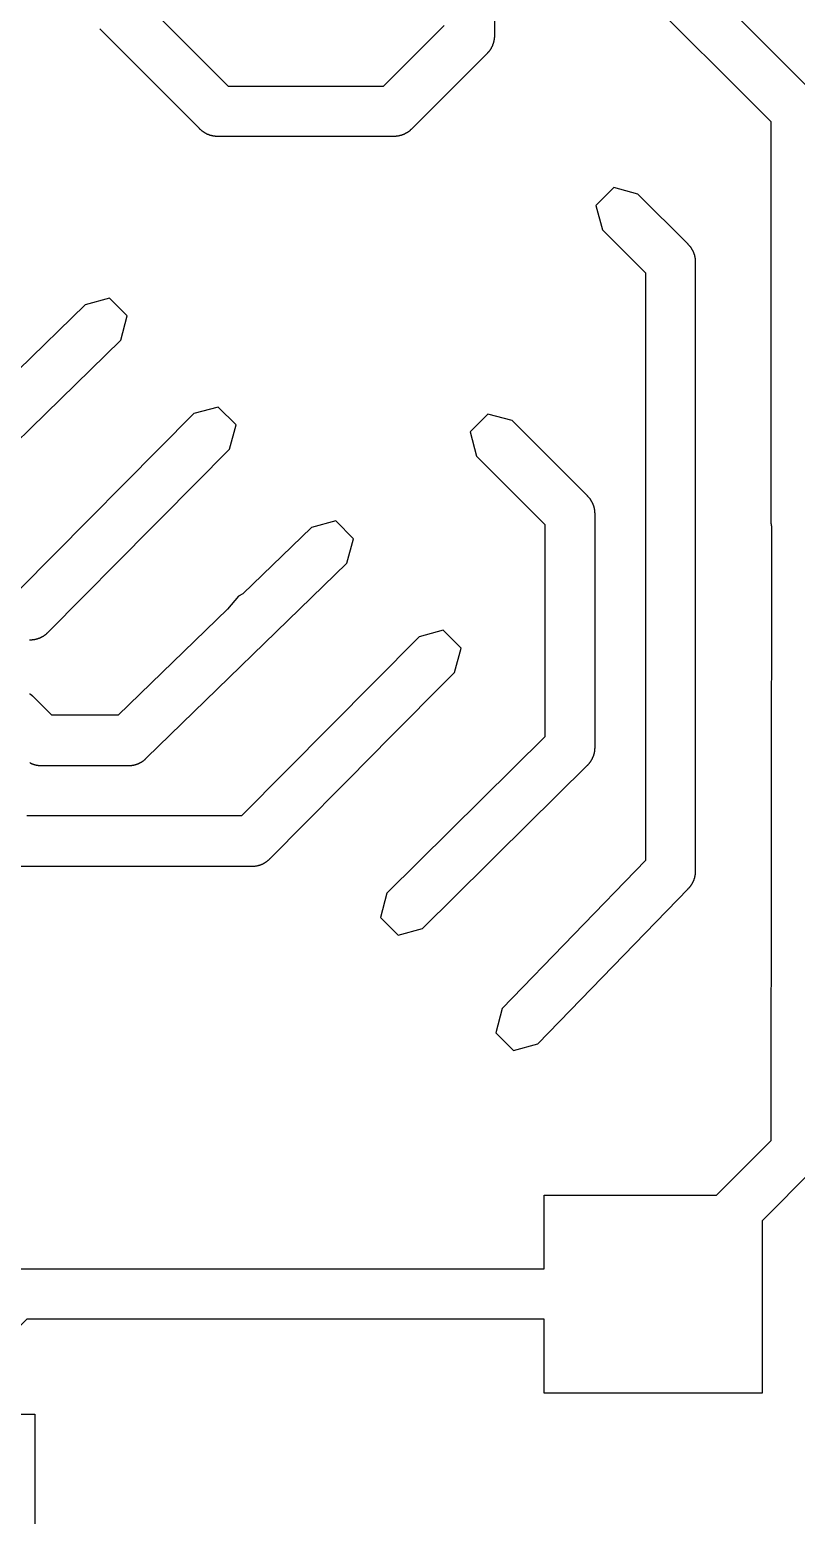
# Model space of a CAD drawing. Extents: x -11.9 to 11.9, y -22 to 22.
# Drawn here: x -3.87 to 0, y -10.39 to -2.89 of the extents above; entities that cross this region are included whole.
import ezdxf

# ---------------------------------------------------------------- set-up
doc = ezdxf.new("R2010")
doc.units = 0
doc.layers.add('TOP_-_WELDED', color=7, linetype='CONTINUOUS')

msp = doc.modelspace()

# ---------------------------------------------------------------- linework, layer by layer
at = {"layer": 'TOP_-_WELDED', "color": 12}
for points in [[(-0.6695, -2.453), (0.087, -3.2095)], [(-3.9331, -9.144), (-1.273, -9.144), (-1.273, -8.771), (-0.4026, -8.771), (-0.1269, -8.4953), (-0.123, -5.4001), (-0.123, -5.3999), (-0.1232, -5.3993), (-0.1232, -5.399), (-0.1235, -5.398), (-0.1237, -5.3973), (-0.1237, -5.397), (-0.1239, -5.3961), (-0.1241, -5.3953), (-0.1241, -5.3951), (-0.1243, -5.3942), (-0.1245, -5.3933), (-0.1245, -5.3932), (-0.1247, -5.3922), (-0.1249, -5.3913), (-0.1249, -5.3912), (-0.1251, -5.3903), (-0.1251, -5.3901), (-0.1252, -5.3893), (-0.1253, -5.3892), (-0.1254, -5.3883), (-0.1256, -5.3874), (-0.1256, -5.3872), (-0.1257, -5.3864), (-0.1258, -5.3854), (-0.1259, -5.3852), (-0.126, -5.3844), (-0.1261, -5.3834), (-0.1262, -5.3831), (-0.1262, -5.3824), (-0.1263, -5.3814), (-0.1264, -5.3811), (-0.1264, -5.3804), (-0.1265, -5.3795), (-0.1266, -5.379), (-0.1266, -5.3785), (-0.1267, -5.3775), (-0.1267, -5.3769), (-0.1267, -5.3765), (-0.1268, -5.3755), (-0.1268, -5.3749), (-0.1269, -5.3745), (-0.1269, -5.3734), (-0.1269, -5.3728), (-0.1269, -5.3724), (-0.127, -5.3714), (-0.127, -5.3707), (-0.127, -5.3704), (-0.127, -5.3694), (-0.127, -5.3687), (-0.127, -5.3684), (-0.127, -5.3666), (-0.127, -5.3645), (-0.127, -3.3546), (-0.8146, -2.667)], [(-1.524, -2.667), (-1.524, -2.9171), (-1.524, -2.9192), (-1.524, -2.921), (-1.524, -2.9213), (-1.524, -2.9231), (-1.524, -2.9233), (-1.5241, -2.9252), (-1.5241, -2.9254), (-1.5242, -2.9274), (-1.5242, -2.9275), (-1.5243, -2.9295), (-1.5244, -2.9316), (-1.5246, -2.9337), (-1.5248, -2.9357), (-1.5249, -2.9358), (-1.5251, -2.9378), (-1.5254, -2.9398), (-1.5254, -2.9399), (-1.5257, -2.9418), (-1.5257, -2.942), (-1.5261, -2.9438), (-1.5261, -2.944), (-1.5265, -2.9459), (-1.5265, -2.9461), (-1.5269, -2.9479), (-1.5269, -2.9481), (-1.5273, -2.9499), (-1.5274, -2.9501), (-1.5278, -2.9519), (-1.5279, -2.9521), (-1.5283, -2.9539), (-1.5284, -2.9541), (-1.5289, -2.9559), (-1.529, -2.9561), (-1.5295, -2.9578), (-1.5295, -2.9581), (-1.5301, -2.9598), (-1.5302, -2.9601), (-1.5307, -2.9617), (-1.5308, -2.9621), (-1.5314, -2.9637), (-1.5315, -2.964), (-1.5321, -2.9656), (-1.5322, -2.9659), (-1.5328, -2.9675), (-1.533, -2.9679), (-1.5336, -2.9694), (-1.5337, -2.9698), (-1.5344, -2.9713), (-1.5345, -2.9717), (-1.5352, -2.9732), (-1.5354, -2.9735), (-1.5361, -2.9751), (-1.5362, -2.9754), (-1.537, -2.977), (-1.5371, -2.9773), (-1.5379, -2.9788), (-1.5381, -2.9791), (-1.5389, -2.9806), (-1.539, -2.9809), (-1.5399, -2.9825), (-1.54, -2.9827), (-1.5409, -2.9843), (-1.541, -2.9845), (-1.5419, -2.986), (-1.5421, -2.9863), (-1.543, -2.9878), (-1.5431, -2.988), (-1.5441, -2.9896), (-1.5442, -2.9898), (-1.5452, -2.9913), (-1.5454, -2.9915), (-1.5464, -2.993), (-1.5465, -2.9932), (-1.5476, -2.9948), (-1.5477, -2.9949), (-1.5488, -2.9964), (-1.5489, -2.9965), (-1.5501, -2.9981), (-1.5501, -2.9982), (-1.5514, -2.9998), (-1.5527, -3.0014), (-1.554, -3.003), (-1.5554, -3.0046), (-1.5567, -3.0061), (-1.5568, -3.0062), (-1.5581, -3.0076), (-1.5582, -3.0077), (-1.5595, -3.0091), (-1.5597, -3.0093), (-1.561, -3.0106), (-1.5612, -3.0108), (-1.5625, -3.0121), (-1.564, -3.0135), (-1.9395, -3.389), (-1.9409, -3.3905), (-1.9422, -3.3918), (-1.9424, -3.392), (-1.9437, -3.3933), (-1.9439, -3.3935), (-1.9453, -3.3948), (-1.9454, -3.3949), (-1.9468, -3.3962), (-1.9469, -3.3963), (-1.9484, -3.3976), (-1.95, -3.399), (-1.9516, -3.4003), (-1.9532, -3.4016), (-1.9548, -3.4029), (-1.9549, -3.4029), (-1.9565, -3.4041), (-1.9566, -3.4042), (-1.9581, -3.4053), (-1.9582, -3.4054), (-1.9598, -3.4065), (-1.96, -3.4066), (-1.9615, -3.4076), (-1.9617, -3.4078), (-1.9632, -3.4088), (-1.9634, -3.4089), (-1.965, -3.4099), (-1.9652, -3.41), (-1.9667, -3.4109), (-1.967, -3.4111), (-1.9685, -3.412), (-1.9687, -3.4121), (-1.9703, -3.413), (-1.9705, -3.4131), (-1.9721, -3.414), (-1.9724, -3.4141), (-1.9739, -3.4149), (-1.9742, -3.4151), (-1.9757, -3.4159), (-1.976, -3.416), (-1.9776, -3.4168), (-1.9779, -3.4169), (-1.9795, -3.4176), (-1.9798, -3.4178), (-1.9813, -3.4185), (-1.9817, -3.4186), (-1.9832, -3.4193), (-1.9836, -3.4194), (-1.9851, -3.42), (-1.9855, -3.4202), (-1.9871, -3.4208), (-1.9874, -3.4209), (-1.989, -3.4215), (-1.9893, -3.4216), (-1.9909, -3.4222), (-1.9913, -3.4223), (-1.9929, -3.4228), (-1.9932, -3.4229), (-1.9949, -3.4235), (-1.9952, -3.4235), (-1.9969, -3.424), (-1.9971, -3.4241), (-1.9989, -3.4246), (-1.9991, -3.4247), (-2.0009, -3.4251), (-2.0011, -3.4252), (-2.0029, -3.4256), (-2.0031, -3.4257), (-2.0049, -3.4261), (-2.0051, -3.4261), (-2.0069, -3.4265), (-2.0071, -3.4265), (-2.009, -3.4269), (-2.0092, -3.4269), (-2.011, -3.4273), (-2.0112, -3.4273), (-2.0131, -3.4276), (-2.0132, -3.4276), (-2.0152, -3.4279), (-2.0172, -3.4281), (-2.0173, -3.4282), (-2.0193, -3.4284), (-2.0214, -3.4286), (-2.0235, -3.4287), (-2.0255, -3.4288), (-2.0256, -3.4288), (-2.0276, -3.4289), (-2.0278, -3.4289), (-2.0297, -3.429), (-2.0299, -3.429), (-2.0317, -3.429), (-2.032, -3.429), (-2.0338, -3.429), (-2.0359, -3.429), (-2.9171, -3.429), (-2.9192, -3.429), (-2.921, -3.429), (-2.9213, -3.429), (-2.9231, -3.429), (-2.9233, -3.429), (-2.9252, -3.4289), (-2.9254, -3.4289), (-2.9274, -3.4288), (-2.9275, -3.4288), (-2.9295, -3.4287), (-2.9316, -3.4286), (-2.9337, -3.4284), (-2.9357, -3.4282), (-2.9358, -3.4281), (-2.9378, -3.4279), (-2.9398, -3.4276), (-2.9399, -3.4276), (-2.9418, -3.4273), (-2.942, -3.4273), (-2.9438, -3.4269), (-2.944, -3.4269), (-2.9459, -3.4265), (-2.9461, -3.4265), (-2.9479, -3.4261), (-2.9481, -3.4261), (-2.9499, -3.4257), (-2.9501, -3.4256), (-2.9519, -3.4252), (-2.9521, -3.4251), (-2.9539, -3.4247), (-2.9541, -3.4246), (-2.9559, -3.4241), (-2.9561, -3.424), (-2.9578, -3.4235), (-2.9581, -3.4235), (-2.9598, -3.4229), (-2.9601, -3.4228), (-2.9617, -3.4223), (-2.9621, -3.4222), (-2.9637, -3.4216), (-2.964, -3.4215), (-2.9656, -3.4209), (-2.9659, -3.4208), (-2.9675, -3.4202), (-2.9679, -3.42), (-2.9694, -3.4194), (-2.9698, -3.4193), (-2.9713, -3.4186), (-2.9717, -3.4185), (-2.9732, -3.4178), (-2.9735, -3.4176), (-2.9751, -3.4169), (-2.9754, -3.4168), (-2.977, -3.416), (-2.9773, -3.4159), (-2.9788, -3.4151), (-2.9791, -3.4149), (-2.9806, -3.4141), (-2.9809, -3.414), (-2.9825, -3.4131), (-2.9827, -3.413), (-2.9843, -3.4121), (-2.9845, -3.412), (-2.986, -3.4111), (-2.9863, -3.4109), (-2.9878, -3.41), (-2.988, -3.4099), (-2.9896, -3.4089), (-2.9898, -3.4088), (-2.9913, -3.4078), (-2.9915, -3.4076), (-2.993, -3.4066), (-2.9932, -3.4065), (-2.9948, -3.4054), (-2.9949, -3.4053), (-2.9964, -3.4042), (-2.9965, -3.4041), (-2.9981, -3.4029), (-2.9982, -3.4029), (-2.9998, -3.4016), (-3.0014, -3.4003), (-3.003, -3.399), (-3.0046, -3.3976), (-3.0061, -3.3963), (-3.0062, -3.3962), (-3.0076, -3.3949), (-3.0077, -3.3948), (-3.0091, -3.3935), (-3.0093, -3.3933), (-3.0106, -3.392), (-3.0108, -3.3918), (-3.0121, -3.3905), (-3.0135, -3.389), (-3.516, -2.8865)], [(-3.302, -2.7414), (-2.8684, -3.175), (-2.0846, -3.175), (-1.778, -2.8684)], [(-4.4, -5.4225), (-3.4105, -4.4577), (-3.3776, -4.335), (-3.4674, -4.2452), (-3.5901, -4.2781), (-3.9282, -4.6078)], [(-3.8716, -5.969), (-3.8695, -5.969), (-3.8677, -5.969), (-3.8674, -5.969), (-3.8656, -5.969), (-3.8654, -5.969), (-3.8635, -5.9689), (-3.8633, -5.9689), (-3.8613, -5.9688), (-3.8612, -5.9688), (-3.8592, -5.9687), (-3.8571, -5.9686), (-3.855, -5.9684), (-3.853, -5.9682), (-3.8529, -5.9681), (-3.8509, -5.9679), (-3.8489, -5.9676), (-3.8488, -5.9676), (-3.8469, -5.9673), (-3.8467, -5.9673), (-3.8449, -5.9669), (-3.8447, -5.9669), (-3.8428, -5.9665), (-3.8426, -5.9665), (-3.8408, -5.9661), (-3.8406, -5.9661), (-3.8388, -5.9657), (-3.8386, -5.9656), (-3.8368, -5.9652), (-3.8366, -5.9651), (-3.8348, -5.9647), (-3.8346, -5.9646), (-3.8328, -5.9641), (-3.8326, -5.964), (-3.8309, -5.9635), (-3.8306, -5.9635), (-3.8289, -5.9629), (-3.8286, -5.9628), (-3.827, -5.9623), (-3.8266, -5.9622), (-3.825, -5.9616), (-3.8247, -5.9615), (-3.8231, -5.9609), (-3.8228, -5.9608), (-3.8212, -5.9602), (-3.8208, -5.96), (-3.8193, -5.9594), (-3.8189, -5.9593), (-3.8174, -5.9586), (-3.817, -5.9585), (-3.8155, -5.9578), (-3.8152, -5.9576), (-3.8136, -5.9569), (-3.8133, -5.9568), (-3.8117, -5.956), (-3.8114, -5.9559), (-3.8099, -5.9551), (-3.8096, -5.9549), (-3.8081, -5.9541), (-3.8078, -5.954), (-3.8062, -5.9531), (-3.806, -5.953), (-3.8044, -5.9521), (-3.8042, -5.952), (-3.8027, -5.9511), (-3.8024, -5.9509), (-3.8009, -5.95), (-3.8007, -5.9499), (-3.7991, -5.9489), (-3.7989, -5.9488), (-3.7974, -5.9478), (-3.7972, -5.9476), (-3.7957, -5.9466), (-3.7955, -5.9465), (-3.7939, -5.9454), (-3.7938, -5.9453), (-3.7923, -5.9442), (-3.7922, -5.9441), (-3.7906, -5.9429), (-3.7905, -5.9429), (-3.7889, -5.9416), (-3.7873, -5.9403), (-3.7857, -5.939), (-3.7841, -5.9376), (-3.7826, -5.9363), (-3.7825, -5.9362), (-3.7811, -5.9349), (-3.781, -5.9348), (-3.7796, -5.9335), (-3.7794, -5.9333), (-3.7781, -5.932), (-3.7779, -5.9318), (-3.7766, -5.9305), (-3.7752, -5.929), (-3.2514, -5.4005), (-3.2514, -5.4005), (-3.2097, -5.3584), (-2.8613, -5.0069), (-2.8284, -4.8842), (-2.9182, -4.7944), (-3.0409, -4.8273), (-3.9206, -5.715)], [(-3.8699, -6.589), (-3.8696, -6.5891), (-3.8681, -6.5899), (-3.8678, -6.5901), (-3.8663, -6.5909), (-3.866, -6.591), (-3.8644, -6.5918), (-3.8641, -6.5919), (-3.8625, -6.5926), (-3.8622, -6.5928), (-3.8607, -6.5935), (-3.8603, -6.5936), (-3.8588, -6.5943), (-3.8584, -6.5944), (-3.8569, -6.595), (-3.8565, -6.5952), (-3.8549, -6.5958), (-3.8546, -6.5959), (-3.853, -6.5965), (-3.8527, -6.5966), (-3.8511, -6.5972), (-3.8507, -6.5973), (-3.8491, -6.5978), (-3.8488, -6.5979), (-3.8471, -6.5985), (-3.8468, -6.5985), (-3.8451, -6.599), (-3.8449, -6.5991), (-3.8431, -6.5996), (-3.8429, -6.5997), (-3.8411, -6.6001), (-3.8409, -6.6002), (-3.8391, -6.6006), (-3.8389, -6.6007), (-3.8371, -6.6011), (-3.8369, -6.6011), (-3.8351, -6.6015), (-3.8349, -6.6015), (-3.833, -6.6019), (-3.8328, -6.6019), (-3.831, -6.6023), (-3.8308, -6.6023), (-3.8289, -6.6026), (-3.8288, -6.6026), (-3.8268, -6.6029), (-3.8248, -6.6031), (-3.8247, -6.6032), (-3.8227, -6.6034), (-3.8206, -6.6036), (-3.8185, -6.6037), (-3.8165, -6.6038), (-3.8164, -6.6038), (-3.8144, -6.6039), (-3.8142, -6.6039), (-3.8123, -6.604), (-3.8121, -6.604), (-3.8103, -6.604), (-3.81, -6.604), (-3.8082, -6.604), (-3.8061, -6.604), (-3.3752, -6.604), (-3.3731, -6.604), (-3.3713, -6.604), (-3.371, -6.604), (-3.3692, -6.604), (-3.369, -6.604), (-3.3671, -6.6039), (-3.3669, -6.6039), (-3.3649, -6.6038), (-3.3648, -6.6038), (-3.3628, -6.6037), (-3.3607, -6.6036), (-3.3586, -6.6034), (-3.3566, -6.6032), (-3.3565, -6.6031), (-3.3545, -6.6029), (-3.3525, -6.6026), (-3.3524, -6.6026), (-3.3505, -6.6023), (-3.3503, -6.6023), (-3.3485, -6.6019), (-3.3483, -6.6019), (-3.3464, -6.6015), (-3.3462, -6.6015), (-3.3444, -6.6011), (-3.3442, -6.6011), (-3.3424, -6.6007), (-3.3422, -6.6006), (-3.3404, -6.6002), (-3.3402, -6.6001), (-3.3384, -6.5997), (-3.3382, -6.5996), (-3.3364, -6.5991), (-3.3362, -6.599), (-3.3345, -6.5985), (-3.3342, -6.5985), (-3.3325, -6.5979), (-3.3322, -6.5978), (-3.3306, -6.5973), (-3.3302, -6.5972), (-3.3286, -6.5966), (-3.3283, -6.5965), (-3.3267, -6.5959), (-3.3264, -6.5958), (-3.3248, -6.5952), (-3.3244, -6.595), (-3.3229, -6.5944), (-3.3225, -6.5943), (-3.321, -6.5936), (-3.3206, -6.5935), (-3.3191, -6.5928), (-3.3188, -6.5926), (-3.3172, -6.5919), (-3.3169, -6.5918), (-3.3153, -6.591), (-3.315, -6.5909), (-3.3135, -6.5901), (-3.3132, -6.5899), (-3.3117, -6.5891), (-3.3114, -6.589), (-3.3098, -6.5881), (-3.3096, -6.588), (-3.308, -6.5871), (-3.3078, -6.587), (-3.3063, -6.5861), (-3.306, -6.5859), (-3.3045, -6.585), (-3.3043, -6.5849), (-3.3027, -6.5839), (-3.3025, -6.5838), (-3.301, -6.5828), (-3.3008, -6.5826), (-3.2993, -6.5816), (-3.2991, -6.5815), (-3.2975, -6.5804), (-3.2974, -6.5803), (-3.2959, -6.5792), (-3.2958, -6.5791), (-3.2942, -6.5779), (-3.2941, -6.5779), (-3.2925, -6.5766), (-3.2909, -6.5753), (-3.2893, -6.574), (-3.2877, -6.5726), (-3.2862, -6.5713), (-3.2861, -6.5712), (-3.2847, -6.5699), (-3.2846, -6.5698), (-3.2832, -6.5685), (-3.283, -6.5683), (-3.2817, -6.567), (-3.2815, -6.5668), (-3.2802, -6.5655), (-2.2682, -5.5817), (-2.2353, -5.459), (-2.3251, -5.3692), (-2.4478, -5.4021), (-2.7931, -5.7378), (-2.7931, -5.7378), (-2.816, -5.7482), (-2.8716, -5.8141), (-3.4228, -6.35), (-3.7574, -6.35), (-3.8445, -6.263), (-3.8459, -6.2615), (-3.8472, -6.2602), (-3.8474, -6.26), (-3.8487, -6.2587), (-3.8489, -6.2585), (-3.8503, -6.2572), (-3.8504, -6.2571), (-3.8518, -6.2558), (-3.8519, -6.2557), (-3.8534, -6.2544), (-3.855, -6.253), (-3.8566, -6.2517), (-3.8582, -6.2504), (-3.8598, -6.2491), (-3.8599, -6.2491), (-3.8615, -6.2479), (-3.8616, -6.2478), (-3.8631, -6.2467), (-3.8632, -6.2466), (-3.8648, -6.2455), (-3.865, -6.2454), (-3.8665, -6.2444), (-3.8667, -6.2442), (-3.8682, -6.2432), (-3.8684, -6.2431), (-3.87, -6.2421)], [(-3.9331, -7.112), (-2.7518, -7.112), (-2.7497, -7.112), (-2.7479, -7.112), (-2.7476, -7.112), (-2.7458, -7.112), (-2.7456, -7.112), (-2.7437, -7.1119), (-2.7435, -7.1119), (-2.7415, -7.1118), (-2.7414, -7.1118), (-2.7394, -7.1117), (-2.7373, -7.1116), (-2.7352, -7.1114), (-2.7332, -7.1112), (-2.7331, -7.1111), (-2.7311, -7.1109), (-2.7291, -7.1106), (-2.729, -7.1106), (-2.7271, -7.1103), (-2.7269, -7.1103), (-2.7251, -7.1099), (-2.7249, -7.1099), (-2.723, -7.1095), (-2.7228, -7.1095), (-2.721, -7.1091), (-2.7208, -7.1091), (-2.719, -7.1087), (-2.7188, -7.1086), (-2.717, -7.1082), (-2.7168, -7.1081), (-2.715, -7.1077), (-2.7148, -7.1076), (-2.713, -7.1071), (-2.7128, -7.107), (-2.7111, -7.1065), (-2.7108, -7.1065), (-2.7091, -7.1059), (-2.7088, -7.1058), (-2.7072, -7.1053), (-2.7068, -7.1052), (-2.7052, -7.1046), (-2.7049, -7.1045), (-2.7033, -7.1039), (-2.703, -7.1038), (-2.7014, -7.1032), (-2.701, -7.103), (-2.6995, -7.1024), (-2.6991, -7.1023), (-2.6976, -7.1016), (-2.6972, -7.1015), (-2.6957, -7.1008), (-2.6954, -7.1006), (-2.6938, -7.0999), (-2.6935, -7.0998), (-2.6919, -7.099), (-2.6916, -7.0989), (-2.6901, -7.0981), (-2.6898, -7.0979), (-2.6883, -7.0971), (-2.688, -7.097), (-2.6864, -7.0961), (-2.6862, -7.096), (-2.6846, -7.0951), (-2.6844, -7.095), (-2.6829, -7.0941), (-2.6826, -7.0939), (-2.6811, -7.093), (-2.6809, -7.0929), (-2.6793, -7.0919), (-2.6791, -7.0918), (-2.6776, -7.0908), (-2.6774, -7.0906), (-2.6759, -7.0896), (-2.6757, -7.0895), (-2.6741, -7.0884), (-2.674, -7.0883), (-2.6725, -7.0872), (-2.6724, -7.0871), (-2.6708, -7.0859), (-2.6707, -7.0859), (-2.6691, -7.0846), (-2.6675, -7.0833), (-2.6659, -7.082), (-2.6643, -7.0806), (-2.6628, -7.0793), (-2.6627, -7.0792), (-2.6613, -7.0779), (-2.6612, -7.0778), (-2.6598, -7.0765), (-2.6596, -7.0763), (-2.6583, -7.075), (-2.6581, -7.0748), (-2.6568, -7.0735), (-2.6554, -7.072), (-2.1199, -6.5318), (-2.1199, -6.5318), (-2.0783, -6.4899), (-1.7249, -6.1334), (-1.692, -6.0107), (-1.7818, -5.9209), (-1.9045, -5.9538), (-2.8008, -6.858), (-3.8844, -6.858)], [(0.087, -8.6405), (-0.173, -8.9005), (-0.173, -9.771), (-1.273, -9.771), (-1.273, -9.398), (-3.8844, -9.398), (-4.191, -9.7046), (-4.191, -9.8776), (-3.8434, -9.8776), (-3.8434, -10.9776)]]:
    msp.add_lwpolyline(points, dxfattribs=at)
for points in [[(-0.9788, -3.8998), (-0.762, -4.1166), (-0.762, -7.0834), (-1.4842, -7.8292), (-1.5171, -7.9519), (-1.4273, -8.0417), (-1.3046, -8.0088), (-0.5465, -7.2259), (-0.5452, -7.2246), (-0.545, -7.2244), (-0.5437, -7.2231), (-0.5435, -7.2229), (-0.5422, -7.2215), (-0.5421, -7.2214), (-0.5408, -7.22), (-0.5407, -7.2199), (-0.5394, -7.2184), (-0.538, -7.2168), (-0.5367, -7.2152), (-0.5354, -7.2136), (-0.5341, -7.212), (-0.5341, -7.2119), (-0.5329, -7.2103), (-0.5328, -7.2102), (-0.5317, -7.2087), (-0.5316, -7.2086), (-0.5305, -7.207), (-0.5304, -7.2068), (-0.5294, -7.2053), (-0.5292, -7.2051), (-0.5282, -7.2036), (-0.5281, -7.2034), (-0.5271, -7.2018), (-0.527, -7.2016), (-0.5261, -7.2001), (-0.5259, -7.1998), (-0.525, -7.1983), (-0.5249, -7.1981), (-0.524, -7.1965), (-0.5239, -7.1963), (-0.523, -7.1947), (-0.5229, -7.1944), (-0.5221, -7.1929), (-0.5219, -7.1926), (-0.5211, -7.1911), (-0.521, -7.1908), (-0.5202, -7.1892), (-0.5201, -7.1889), (-0.5194, -7.1873), (-0.5192, -7.187), (-0.5185, -7.1855), (-0.5184, -7.1851), (-0.5177, -7.1836), (-0.5176, -7.1832), (-0.517, -7.1817), (-0.5168, -7.1813), (-0.5162, -7.1797), (-0.5161, -7.1794), (-0.5155, -7.1778), (-0.5154, -7.1775), (-0.5148, -7.1759), (-0.5147, -7.1755), (-0.5142, -7.1739), (-0.5141, -7.1736), (-0.5135, -7.1719), (-0.5135, -7.1716), (-0.513, -7.1699), (-0.5129, -7.1697), (-0.5124, -7.1679), (-0.5123, -7.1677), (-0.5119, -7.1659), (-0.5118, -7.1657), (-0.5114, -7.1639), (-0.5113, -7.1637), (-0.5109, -7.1619), (-0.5109, -7.1617), (-0.5105, -7.1599), (-0.5105, -7.1597), (-0.5101, -7.1578), (-0.5101, -7.1576), (-0.5097, -7.1558), (-0.5097, -7.1556), (-0.5094, -7.1537), (-0.5094, -7.1536), (-0.5091, -7.1516), (-0.5089, -7.1496), (-0.5088, -7.1495), (-0.5086, -7.1475), (-0.5084, -7.1454), (-0.5083, -7.1433), (-0.5082, -7.1413), (-0.5082, -7.1412), (-0.5081, -7.1392), (-0.5081, -7.139), (-0.508, -7.1371), (-0.508, -7.1369), (-0.508, -7.1351), (-0.508, -7.1348), (-0.508, -7.133), (-0.508, -7.1309), (-0.508, -4.0679), (-0.508, -4.0658), (-0.508, -4.064), (-0.508, -4.0637), (-0.508, -4.0619), (-0.508, -4.0617), (-0.5081, -4.0598), (-0.5081, -4.0596), (-0.5082, -4.0576), (-0.5082, -4.0575), (-0.5083, -4.0555), (-0.5084, -4.0534), (-0.5086, -4.0513), (-0.5088, -4.0493), (-0.5089, -4.0492), (-0.5091, -4.0472), (-0.5094, -4.0452), (-0.5094, -4.0451), (-0.5097, -4.0432), (-0.5097, -4.043), (-0.5101, -4.0412), (-0.5101, -4.041), (-0.5105, -4.0391), (-0.5105, -4.0389), (-0.5109, -4.0371), (-0.5109, -4.0369), (-0.5113, -4.0351), (-0.5114, -4.0349), (-0.5118, -4.0331), (-0.5119, -4.0329), (-0.5123, -4.0311), (-0.5124, -4.0309), (-0.5129, -4.0291), (-0.513, -4.0289), (-0.5135, -4.0272), (-0.5135, -4.0269), (-0.5141, -4.0252), (-0.5142, -4.0249), (-0.5147, -4.0233), (-0.5148, -4.0229), (-0.5154, -4.0213), (-0.5155, -4.021), (-0.5161, -4.0194), (-0.5162, -4.0191), (-0.5168, -4.0175), (-0.517, -4.0171), (-0.5176, -4.0156), (-0.5177, -4.0152), (-0.5184, -4.0137), (-0.5185, -4.0133), (-0.5192, -4.0118), (-0.5194, -4.0115), (-0.5201, -4.0099), (-0.5202, -4.0096), (-0.521, -4.008), (-0.5211, -4.0077), (-0.5219, -4.0062), (-0.5221, -4.0059), (-0.5229, -4.0044), (-0.523, -4.0041), (-0.5239, -4.0025), (-0.524, -4.0023), (-0.5249, -4.0007), (-0.525, -4.0005), (-0.5259, -3.999), (-0.5261, -3.9987), (-0.527, -3.9972), (-0.5271, -3.997), (-0.5281, -3.9954), (-0.5282, -3.9952), (-0.5292, -3.9937), (-0.5294, -3.9935), (-0.5304, -3.992), (-0.5305, -3.9918), (-0.5316, -3.9902), (-0.5317, -3.9901), (-0.5328, -3.9886), (-0.5329, -3.9885), (-0.5341, -3.9869), (-0.5341, -3.9868), (-0.5354, -3.9852), (-0.5367, -3.9836), (-0.538, -3.982), (-0.5394, -3.9804), (-0.5407, -3.9789), (-0.5408, -3.9788), (-0.5421, -3.9774), (-0.5422, -3.9773), (-0.5435, -3.9759), (-0.5437, -3.9757), (-0.545, -3.9744), (-0.5452, -3.9742), (-0.5465, -3.9729), (-0.548, -3.9715), (-0.7992, -3.7202), (-0.9219, -3.6873), (-1.0117, -3.7771), (-0.9788, -3.8998)], [(-1.5548, -7.0978), (-1.5133, -7.0567), (-1.056, -6.6039), (-1.0545, -6.6025), (-1.0532, -6.6012), (-1.053, -6.601), (-1.0517, -6.5997), (-1.0515, -6.5995), (-1.0502, -6.5981), (-1.0501, -6.598), (-1.0488, -6.5966), (-1.0487, -6.5965), (-1.0474, -6.595), (-1.046, -6.5934), (-1.0447, -6.5918), (-1.0434, -6.5902), (-1.0421, -6.5886), (-1.0421, -6.5885), (-1.0409, -6.5869), (-1.0408, -6.5868), (-1.0397, -6.5853), (-1.0396, -6.5852), (-1.0385, -6.5836), (-1.0384, -6.5834), (-1.0374, -6.5819), (-1.0372, -6.5817), (-1.0362, -6.5802), (-1.0361, -6.58), (-1.0351, -6.5784), (-1.035, -6.5782), (-1.0341, -6.5767), (-1.0339, -6.5764), (-1.033, -6.5749), (-1.0329, -6.5747), (-1.032, -6.5731), (-1.0319, -6.5729), (-1.031, -6.5713), (-1.0309, -6.571), (-1.0301, -6.5695), (-1.0299, -6.5692), (-1.0291, -6.5677), (-1.029, -6.5674), (-1.0282, -6.5658), (-1.0281, -6.5655), (-1.0274, -6.5639), (-1.0272, -6.5636), (-1.0265, -6.5621), (-1.0264, -6.5617), (-1.0257, -6.5602), (-1.0256, -6.5598), (-1.025, -6.5583), (-1.0248, -6.5579), (-1.0242, -6.5563), (-1.0241, -6.556), (-1.0235, -6.5544), (-1.0234, -6.5541), (-1.0228, -6.5525), (-1.0227, -6.5521), (-1.0222, -6.5505), (-1.0221, -6.5502), (-1.0215, -6.5485), (-1.0215, -6.5482), (-1.021, -6.5465), (-1.0209, -6.5463), (-1.0204, -6.5445), (-1.0203, -6.5443), (-1.0199, -6.5425), (-1.0198, -6.5423), (-1.0194, -6.5405), (-1.0193, -6.5403), (-1.0189, -6.5385), (-1.0189, -6.5383), (-1.0185, -6.5365), (-1.0185, -6.5363), (-1.0181, -6.5344), (-1.0181, -6.5342), (-1.0177, -6.5324), (-1.0177, -6.5322), (-1.0174, -6.5303), (-1.0174, -6.5302), (-1.0171, -6.5282), (-1.0169, -6.5262), (-1.0168, -6.5261), (-1.0166, -6.5241), (-1.0164, -6.522), (-1.0163, -6.5199), (-1.0162, -6.5179), (-1.0162, -6.5178), (-1.0161, -6.5158), (-1.0161, -6.5156), (-1.016, -6.5137), (-1.016, -6.5135), (-1.016, -6.5117), (-1.016, -6.5114), (-1.016, -6.5096), (-1.016, -6.5075), (-1.016, -5.3379), (-1.016, -5.3358), (-1.016, -5.334), (-1.016, -5.3337), (-1.016, -5.3319), (-1.016, -5.3317), (-1.0161, -5.3298), (-1.0161, -5.3296), (-1.0162, -5.3276), (-1.0162, -5.3275), (-1.0163, -5.3255), (-1.0164, -5.3234), (-1.0166, -5.3213), (-1.0168, -5.3193), (-1.0169, -5.3192), (-1.0171, -5.3172), (-1.0174, -5.3152), (-1.0174, -5.3151), (-1.0177, -5.3132), (-1.0177, -5.313), (-1.0181, -5.3112), (-1.0181, -5.311), (-1.0185, -5.3091), (-1.0185, -5.3089), (-1.0189, -5.3071), (-1.0189, -5.3069), (-1.0193, -5.3051), (-1.0194, -5.3049), (-1.0198, -5.3031), (-1.0199, -5.3029), (-1.0203, -5.3011), (-1.0204, -5.3009), (-1.0209, -5.2991), (-1.021, -5.2989), (-1.0215, -5.2972), (-1.0215, -5.2969), (-1.0221, -5.2952), (-1.0222, -5.2949), (-1.0227, -5.2933), (-1.0228, -5.2929), (-1.0234, -5.2913), (-1.0235, -5.291), (-1.0241, -5.2894), (-1.0242, -5.2891), (-1.0248, -5.2875), (-1.025, -5.2871), (-1.0256, -5.2856), (-1.0257, -5.2852), (-1.0264, -5.2837), (-1.0265, -5.2833), (-1.0272, -5.2818), (-1.0274, -5.2815), (-1.0281, -5.2799), (-1.0282, -5.2796), (-1.029, -5.278), (-1.0291, -5.2777), (-1.0299, -5.2762), (-1.0301, -5.2759), (-1.0309, -5.2744), (-1.031, -5.2741), (-1.0319, -5.2725), (-1.032, -5.2723), (-1.0329, -5.2707), (-1.033, -5.2705), (-1.0339, -5.269), (-1.0341, -5.2687), (-1.035, -5.2672), (-1.0351, -5.267), (-1.0361, -5.2654), (-1.0362, -5.2652), (-1.0372, -5.2637), (-1.0374, -5.2635), (-1.0384, -5.262), (-1.0385, -5.2618), (-1.0396, -5.2602), (-1.0397, -5.2601), (-1.0408, -5.2586), (-1.0409, -5.2585), (-1.0421, -5.2569), (-1.0421, -5.2568), (-1.0434, -5.2552), (-1.0447, -5.2536), (-1.046, -5.252), (-1.0474, -5.2504), (-1.0487, -5.2489), (-1.0488, -5.2488), (-1.0501, -5.2474), (-1.0502, -5.2473), (-1.0515, -5.2459), (-1.0517, -5.2457), (-1.053, -5.2444), (-1.0532, -5.2442), (-1.0545, -5.2429), (-1.056, -5.2415), (-1.4342, -4.8632), (-1.5569, -4.8303), (-1.6467, -4.9201), (-1.6138, -5.0428), (-1.27, -5.3866), (-1.27, -6.4584), (-2.0665, -7.247), (-2.0994, -7.3697), (-2.0096, -7.4595), (-1.8869, -7.4266), (-1.5548, -7.0978)]]:
    msp.add_lwpolyline(points, close=True, dxfattribs=at)

doc.saveas('drawing.dxf')
